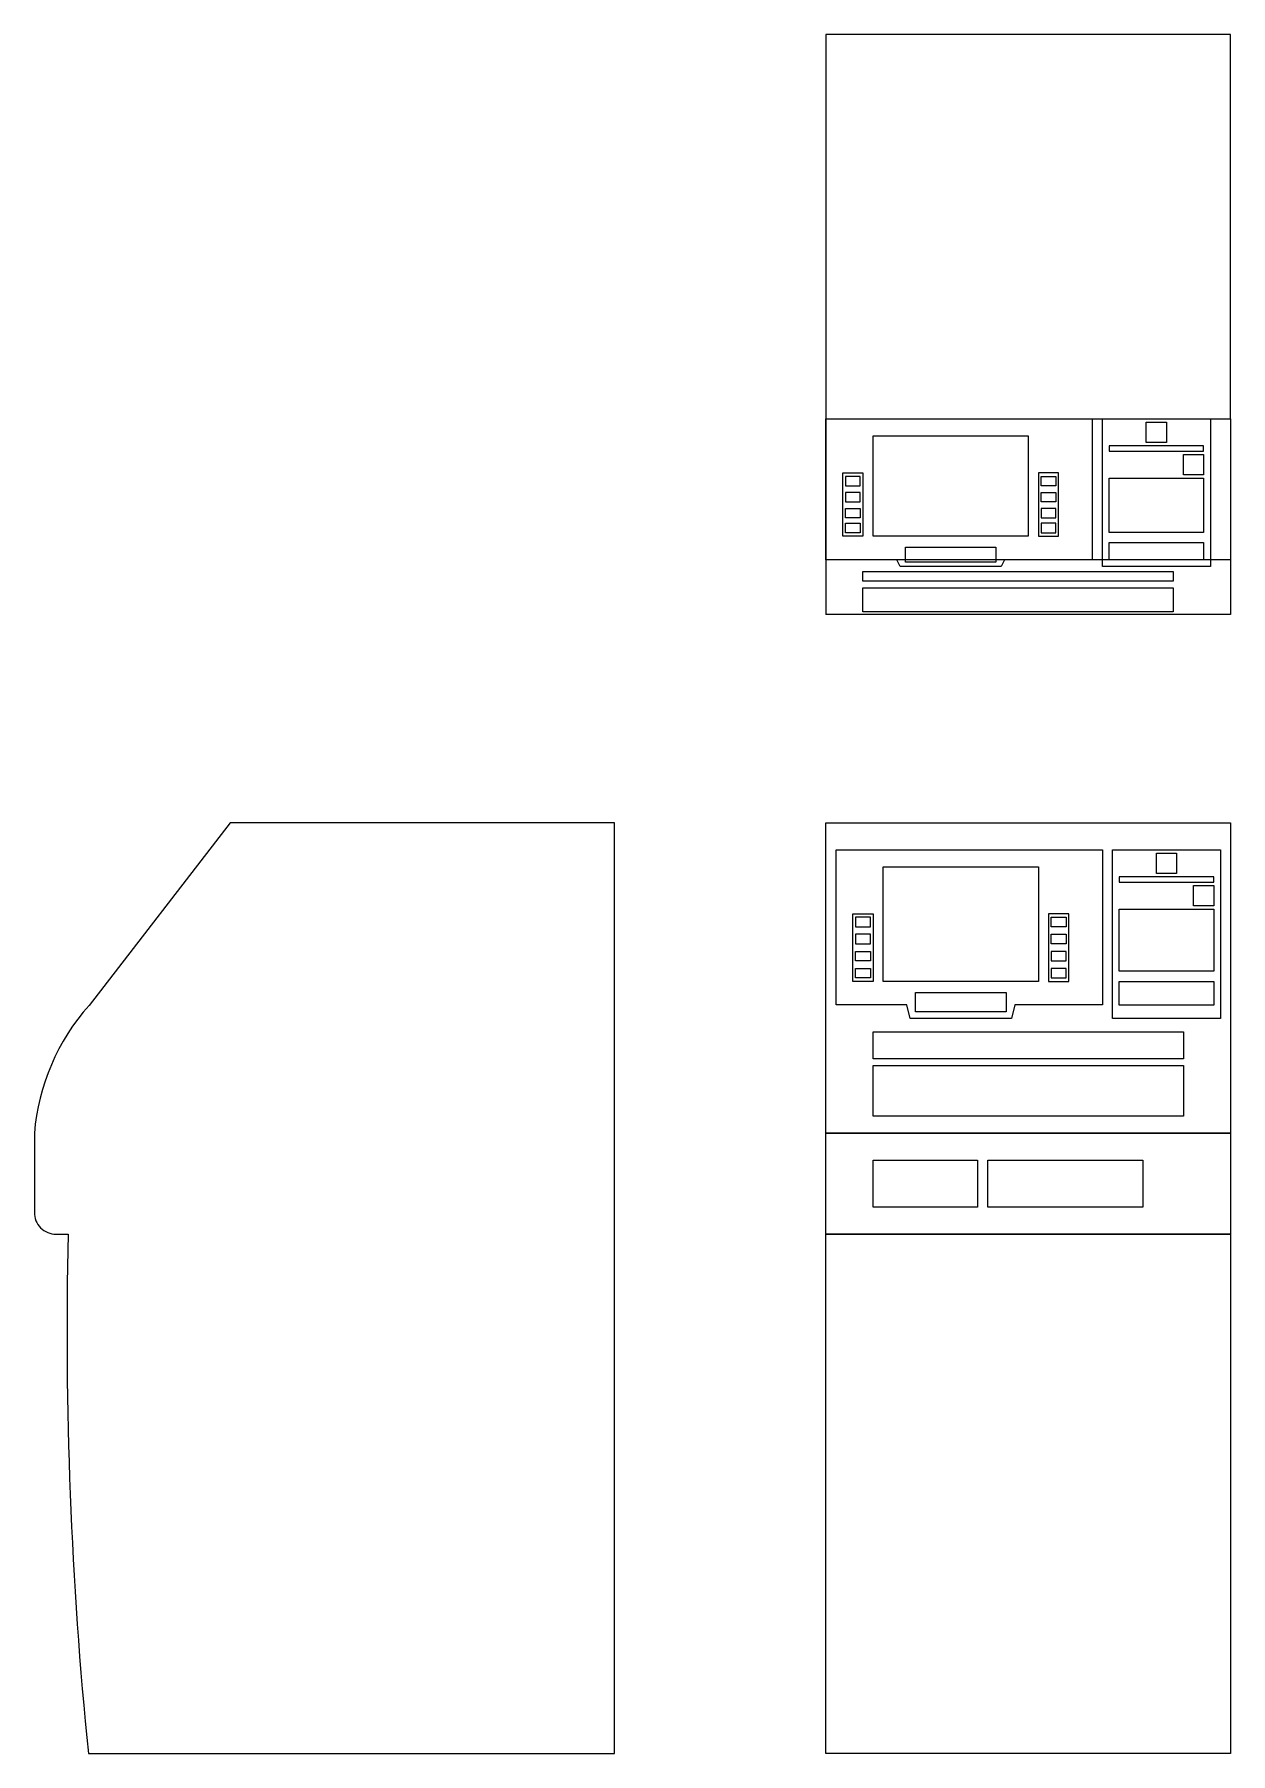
# Model space of a CAD drawing. Extents: x 13.03 to 14.81, y 29.56 to 32.11.
import ezdxf

# ---------------------------------------------------------------- set-up
doc = ezdxf.new("R2010")
doc.units = 0
doc.header["$LTSCALE"] = 0.5
doc.header["$MEASUREMENT"] = 0
doc.layers.add('A1MOBI', color=9, linetype='CONTINUOUS')

msp = doc.modelspace()

# ---------------------------------------------------------------- linework, layer by layer
at = {"layer": 'A1MOBI', "color": 7}
for p, q in [((14.2053, 31.5409), (14.2053, 31.2509)), ((14.8053, 31.5409), (14.8053, 31.2509)), ((14.8053, 31.332), (14.2053, 31.332)), ((14.8053, 31.2509), (14.2053, 31.2509))]:
    msp.add_line(p, q, dxfattribs=at)
for points in [[(14.8053, 31.5409), (14.8053, 32.1109), (14.2053, 32.1109), (14.2053, 31.5409)], [(14.4653, 31.3219), (14.3153, 31.3219), (14.3103, 31.332), (14.2053, 31.332), (14.2053, 31.5409), (14.6003, 31.5409), (14.6003, 31.332), (14.4703, 31.332)], [(14.6153, 31.3219), (14.6153, 31.5409), (14.7753, 31.5409), (14.7753, 31.3219)], [(14.6803, 31.5059), (14.6803, 31.5359), (14.7103, 31.5359), (14.7103, 31.5059)], [(14.2753, 31.367), (14.2753, 31.5159), (14.5053, 31.5159), (14.5053, 31.367)], [(14.6253, 31.5009), (14.6253, 31.4928), (14.7653, 31.4928), (14.7653, 31.5009)], [(14.7353, 31.4578), (14.7353, 31.4878), (14.7653, 31.4878), (14.7653, 31.4578)], [(14.2303, 31.367), (14.2303, 31.4606), (14.2603, 31.4606), (14.2603, 31.367)], [(14.5503, 31.367), (14.5503, 31.4606), (14.5203, 31.4606), (14.5203, 31.367)], [(14.6253, 31.3724), (14.6253, 31.4528), (14.7653, 31.4528), (14.7653, 31.3724)], [(14.6253, 31.3319), (14.6253, 31.3574), (14.7653, 31.3574), (14.7653, 31.3319)], [(14.3232, 31.3286), (14.3232, 31.3504), (14.4574, 31.3504), (14.4574, 31.3286)], [(14.2603, 31.3003), (14.2603, 31.3145), (14.7203, 31.3145), (14.7203, 31.3003)], [(14.2603, 31.2547), (14.2603, 31.2903), (14.7203, 31.2903), (14.7203, 31.2547)], [(14.2053, 30.4819), (14.2053, 30.9419), (14.8053, 30.9419), (14.8053, 30.4819)], [(14.4803, 30.6519), (14.3303, 30.6519), (14.3253, 30.6719), (14.2203, 30.6719), (14.2203, 30.9019), (14.6153, 30.9019), (14.6153, 30.6719), (14.4853, 30.6719)], [(14.6303, 30.6519), (14.6303, 30.9019), (14.7903, 30.9019), (14.7903, 30.6519)], [(14.6953, 30.8669), (14.6953, 30.8969), (14.7253, 30.8969), (14.7253, 30.8669)], [(14.2903, 30.7069), (14.2903, 30.8769), (14.5203, 30.8769), (14.5203, 30.7069)], [(14.6403, 30.8619), (14.6403, 30.8538), (14.7803, 30.8538), (14.7803, 30.8619)], [(14.7503, 30.8188), (14.7503, 30.8488), (14.7803, 30.8488), (14.7803, 30.8188)], [(14.2453, 30.7069), (14.2453, 30.8069), (14.2753, 30.8069), (14.2753, 30.7069)], [(14.5653, 30.7069), (14.5653, 30.8069), (14.5353, 30.8069), (14.5353, 30.7069)], [(14.6403, 30.7219), (14.6403, 30.8138), (14.7803, 30.8138), (14.7803, 30.7219)], [(14.3382, 30.6615), (14.3382, 30.6903), (14.4724, 30.6903), (14.4724, 30.6615)], [(14.6403, 30.6718), (14.6403, 30.7069), (14.7803, 30.7069), (14.7803, 30.6718)], [(14.2753, 30.5919), (14.2753, 30.6319), (14.7353, 30.6319), (14.7353, 30.5919)], [(14.2753, 30.5069), (14.2753, 30.5819), (14.7353, 30.5819), (14.7353, 30.5069)], [(14.2053, 30.3319), (14.2053, 30.4819), (14.8053, 30.4819), (14.8053, 30.3319)], [(14.2753, 30.3719), (14.2753, 30.4419), (14.4303, 30.4419), (14.4303, 30.3719)], [(14.4453, 30.3719), (14.4453, 30.4419), (14.6753, 30.4419), (14.6753, 30.3719)], [(14.2053, 29.5619), (14.2053, 30.3319), (14.8053, 30.3319), (14.8053, 29.5619)]]:
    msp.add_lwpolyline(points, close=True, dxfattribs=at)
for points in [[(14.2344, 31.4416), (14.2563, 31.4416), (14.2563, 31.4556), (14.2344, 31.4556), (14.2344, 31.4416)], [(14.5463, 31.4416), (14.5244, 31.4416), (14.5244, 31.4556), (14.5463, 31.4556), (14.5463, 31.4416)], [(14.2344, 31.4179), (14.2563, 31.4179), (14.2563, 31.4319), (14.2344, 31.4319), (14.2344, 31.4179)], [(14.5463, 31.4179), (14.5244, 31.4179), (14.5244, 31.4319), (14.5463, 31.4319), (14.5463, 31.4179)], [(14.2344, 31.4081), (14.2563, 31.4081), (14.2563, 31.3941), (14.2344, 31.3941), (14.2344, 31.4081)], [(14.5463, 31.4081), (14.5244, 31.4081), (14.5244, 31.3941), (14.5463, 31.3941), (14.5463, 31.4081)], [(14.2344, 31.386), (14.2563, 31.386), (14.2563, 31.372), (14.2344, 31.372), (14.2344, 31.386)], [(14.5463, 31.386), (14.5244, 31.386), (14.5244, 31.372), (14.5463, 31.372), (14.5463, 31.386)], [(14.2494, 30.7879), (14.2713, 30.7879), (14.2713, 30.8019), (14.2494, 30.8019), (14.2494, 30.7879)], [(14.5613, 30.7879), (14.5394, 30.7879), (14.5394, 30.8019), (14.5613, 30.8019), (14.5613, 30.7879)], [(14.2494, 30.7626), (14.2713, 30.7626), (14.2713, 30.7766), (14.2494, 30.7766), (14.2494, 30.7626)], [(14.5613, 30.7626), (14.5394, 30.7626), (14.5394, 30.7766), (14.5613, 30.7766), (14.5613, 30.7626)], [(14.2494, 30.7512), (14.2713, 30.7512), (14.2713, 30.7372), (14.2494, 30.7372), (14.2494, 30.7512)], [(14.5613, 30.7512), (14.5394, 30.7512), (14.5394, 30.7372), (14.5613, 30.7372), (14.5613, 30.7512)], [(14.2494, 30.7259), (14.2713, 30.7259), (14.2713, 30.7119), (14.2494, 30.7119), (14.2494, 30.7259)], [(14.5613, 30.7259), (14.5394, 30.7259), (14.5394, 30.7119), (14.5613, 30.7119), (14.5613, 30.7259)]]:
    msp.add_lwpolyline(points, dxfattribs=at)
msp.add_lwpolyline([(13.1119, 29.5619), (13.8919, 29.5619), (13.8919, 30.9419), (13.3219, 30.9419), (13.113, 30.6713, 0.162973), (13.0319, 30.4819), (13.0319, 30.3645, 0.417443), (13.0641, 30.3319), (13.0819, 30.3319, 0.031035)], format="xyb", close=True, dxfattribs=at)

doc.saveas('drawing.dxf')
